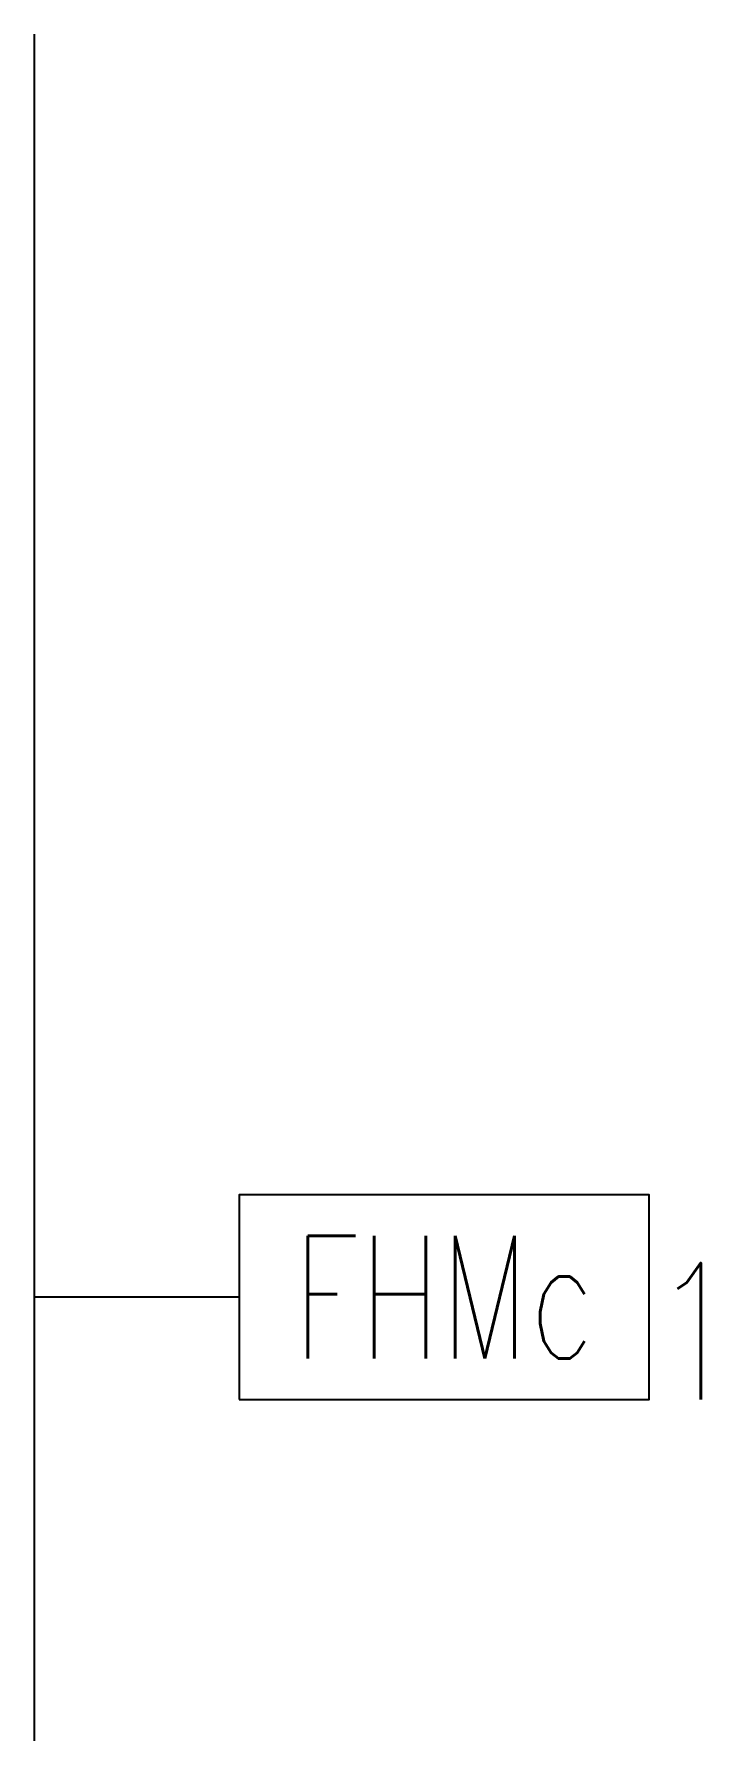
# Model space of a CAD drawing. Header units: millimetres. Extents: x 100 to 1075, y 0 to 2500.
import ezdxf

# ---------------------------------------------------------------- set-up
doc = ezdxf.new("R2010")
doc.units = ezdxf.units.MM
doc.header["$LTSCALE"] = 1000
doc.header["$PDMODE"] = 1
doc.header["$PDSIZE"] = 1
doc.layers.add('E-ANNO-TEXT', color=6, linetype='Continuous')
doc.layers.add('E-EQUIP', color=4, linetype='Continuous')
doc.styles.add('E-TEXT', font='romans.shx', dxfattribs={"width": 0.8, "bigfont": 'hztxt.shx'})

# ---------------------------------------------------------------- blocks, each defined once
blk = doc.blocks.new('FA-38-常闭防火门监控模块')
blk.add_lwpolyline([(-3, 0), (3, 0), (3, 3), (-3, 3)], close=True)
for p in [(0, 3), (3, 1.5), (-3, 1.5), (0, 0)]:
    blk.add_point(p)
at = {"color": 6, "insert": (0, 1.5), "char_height": 1.8, "width": 6, "attachment_point": 5, "line_spacing_factor": 0.6, "style": 'E-TEXT'}
blk.add_mtext('{\\W0.7;FHMc}', dxfattribs=at)

msp = doc.modelspace()

# ---------------------------------------------------------------- linework, layer by layer
at = {"layer": 'E-ANNO-TEXT', "color": 1}
for p, q in [((100, 2500), (100, 0)), ((400, 650), (100, 650))]:
    msp.add_line(p, q, dxfattribs=at)

# ---------------------------------------------------------------- block references
at = {"layer": 'E-EQUIP', "xscale": 100, "yscale": 100, "zscale": 100}
msp.add_blockref('FA-38-常闭防火门监控模块', (700, 500), dxfattribs=at)

# ---------------------------------------------------------------- texts
at = {"layer": 'E-ANNO-TEXT', "color": 6, "style": 'E-TEXT', "width": 0.8}
msp.add_text('1', height=200, rotation=0, dxfattribs=at).set_placement((1000, 500))

doc.saveas('drawing.dxf')
